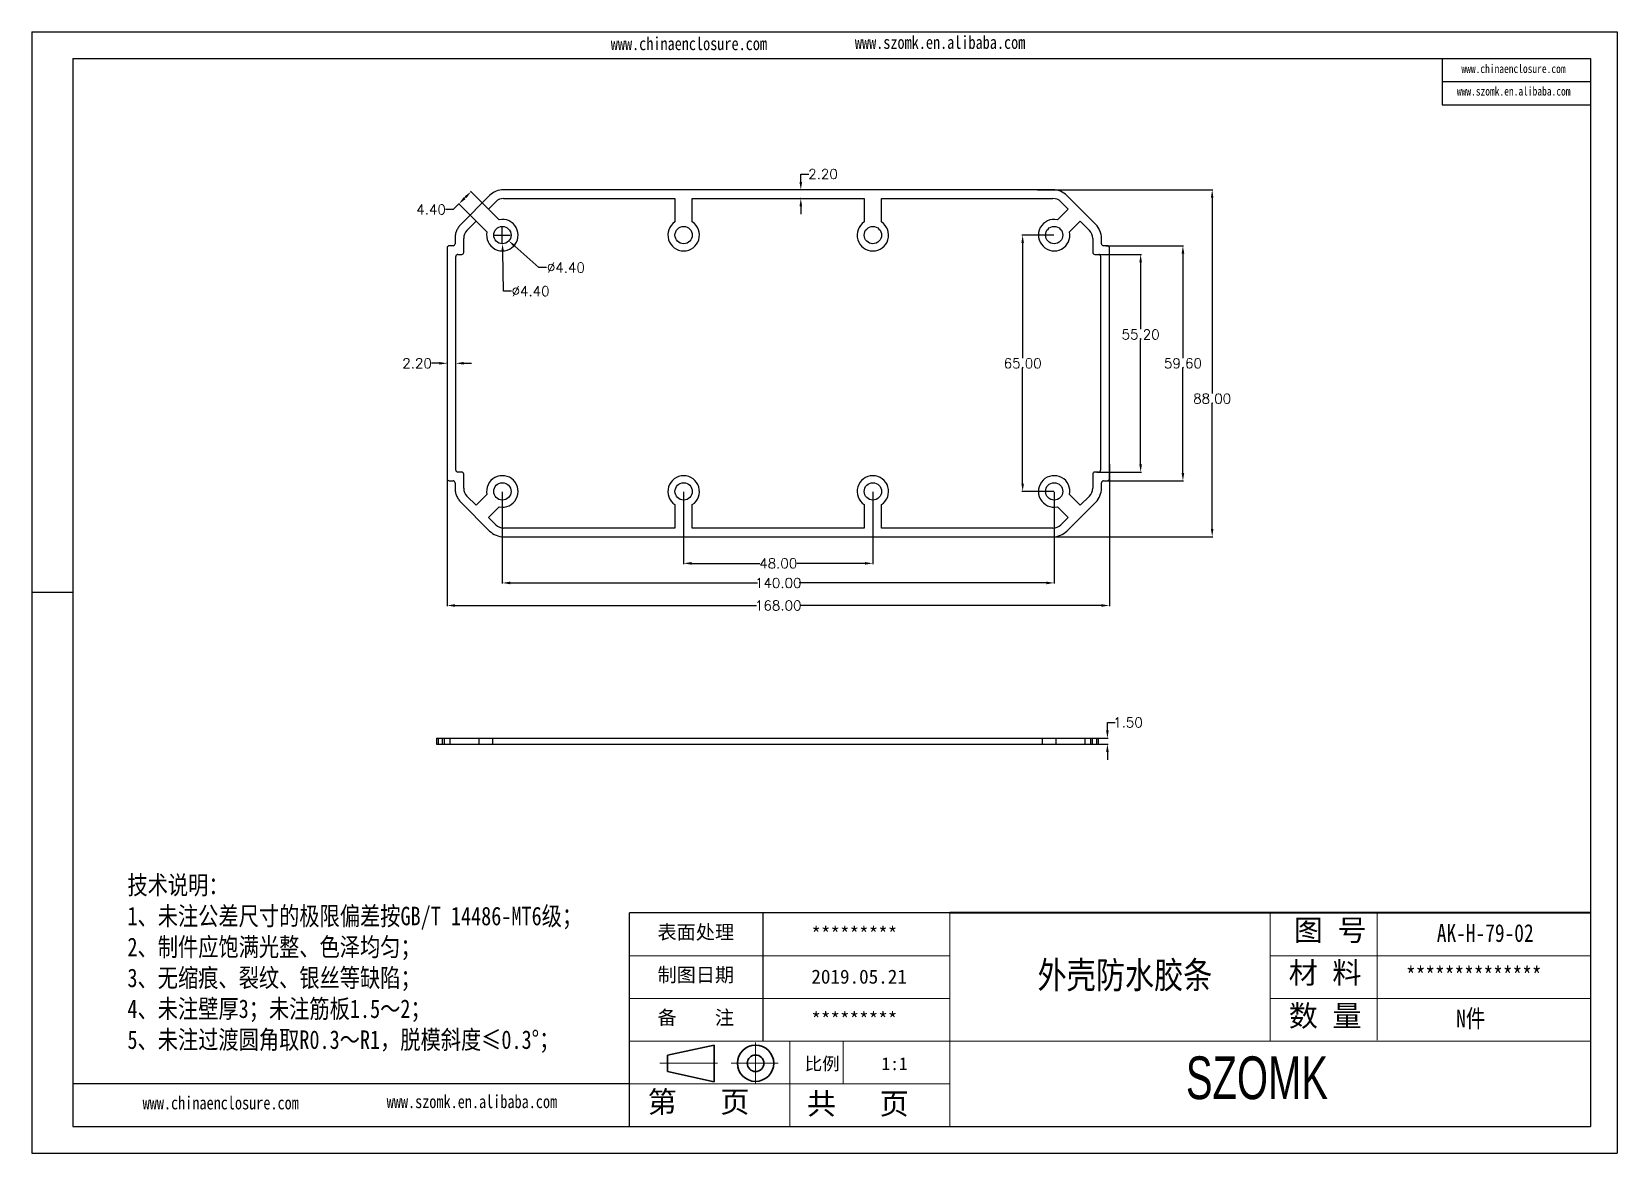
# Model space of a CAD drawing. Header units: inches. Extents: x 1153 to 4131, y 573 to 1071.
# Drawn here: x 2531.9 to 2934.2, y 573 to 857.4 of the extents above; entities that cross this region are included whole.
import ezdxf

# ---------------------------------------------------------------- set-up
doc = ezdxf.new("R2010")
doc.units = ezdxf.units.IN
doc.linetypes.add('CENTER2', pattern=[28.575, 19.05, -3.175, 3.175, -3.175])
doc.layers.add('文字', color=81, linetype='Continuous')
for name, color, linetype, lineweight in [('粗实线', 7, 'Continuous', 30), ('细实线', 3, 'Continuous', 9), ('细点划线', 2, 'CENTER2', 9)]:
    doc.layers.add(name, color=color, linetype=linetype, lineweight=lineweight)
doc.styles.get("Standard").update_dxf_attribs({"font": 'txt', "bigfont": 'gbcbig.shx'})
doc.styles.add('宋体', font='', dxfattribs={"width": 0.8, "height": 3.5})
doc.styles.add('长仿宋', font='', dxfattribs={"width": 0.7, "height": 4})
doc.styles.get('宋体').set_extended_font_data('SimSun')
doc.styles.get('长仿宋').set_extended_font_data('SimSun')
doc.dimstyles.new('2.5', dxfattribs={"dimtxt": 2.5, "dimasz": 2, "dimexe": 0.18, "dimexo": 0.0625, "dimgap": 0.09, "dimtad": 0, "dimtih": 1, "dimtoh": 1, "dimzin": 0, "dimdsep": 46, "dimtxsty": 'Standard', "dimcen": 2, "dimadec": 0, "dimazin": 0, "dimtfac": 1, "dimtofl": 0, "dimtmove": 0, "dimatfit": 3, "dimfxl": 1, "dimtolj": 1, "dimtzin": 0, "dimarcsym": 0})

# ---------------------------------------------------------------- blocks, each defined once
blk = doc.blocks.new('*D339')
at = {"color": 0, "lineweight": -2}
for p, q in [((2637.31, 747.75), (2637.31, 711.7)), ((2805.31, 747.75), (2805.31, 711.7)), ((2639.31, 711.88), (2715.81, 711.88)), ((2803.31, 711.88), (2726.82, 711.88))]:
    blk.add_line(p, q, dxfattribs=at)
at = {"color": 0}
for points in [[(2639.31, 712.21), (2639.31, 711.54), (2637.31, 711.88)], [(2803.31, 712.21), (2803.31, 711.54), (2805.31, 711.88)]]:
    blk.add_solid(points, dxfattribs=at)
at = {"layer": 'Defpoints', "color": 0}
for p in [(2637.31, 747.82), (2805.31, 747.82), (2805.31, 711.88)]:
    blk.add_point(p, dxfattribs=at)
at = {"color": 0, "insert": (2721.31, 711.88), "char_height": 2.5, "attachment_point": 5}
blk.add_mtext('\\A1;168.00', dxfattribs=at)
blk = doc.blocks.new('*D340')
at = {"color": 0, "lineweight": -2}
for p, q in [((2787.06, 817.3), (2831.58, 817.3)), ((2831.4, 815.3), (2831.4, 765.68)), ((2831.4, 731.3), (2831.4, 763)), ((2783.79, 729.3), (2831.58, 729.3))]:
    blk.add_line(p, q, dxfattribs=at)
at = {"color": 0}
for points in [[(2831.07, 815.3), (2831.73, 815.3), (2831.4, 817.3)], [(2831.07, 731.3), (2831.73, 731.3), (2831.4, 729.3)]]:
    blk.add_solid(points, dxfattribs=at)
at = {"layer": 'Defpoints', "color": 0}
for p in [(2787, 817.3), (2831.4, 817.3), (2783.73, 729.3)]:
    blk.add_point(p, dxfattribs=at)
at = {"color": 0, "insert": (2831.4, 764.34), "char_height": 2.5, "attachment_point": 5}
blk.add_mtext('\\A1;88.00', dxfattribs=at)
blk = doc.blocks.new('*D341')
at = {"color": 0, "lineweight": -2}
for p, q in [((2804.38, 803.1), (2824.16, 803.1)), ((2823.98, 801.1), (2823.98, 774.64)), ((2823.98, 745.5), (2823.98, 771.96)), ((2804.38, 743.5), (2824.16, 743.5))]:
    blk.add_line(p, q, dxfattribs=at)
at = {"color": 0}
for points in [[(2823.65, 801.1), (2824.32, 801.1), (2823.98, 803.1)], [(2823.65, 745.5), (2824.32, 745.5), (2823.98, 743.5)]]:
    blk.add_solid(points, dxfattribs=at)
at = {"layer": 'Defpoints', "color": 0}
for p in [(2804.31, 803.1), (2823.98, 803.1), (2804.31, 743.5)]:
    blk.add_point(p, dxfattribs=at)
at = {"color": 0, "insert": (2823.98, 773.3), "char_height": 2.5, "attachment_point": 5}
blk.add_mtext('\\A1;59.60', dxfattribs=at)
blk = doc.blocks.new('*D342')
at = {"color": 0, "lineweight": -2}
for p, q in [((2802.18, 800.9), (2813.43, 800.9)), ((2813.25, 798.9), (2813.25, 781.95)), ((2813.25, 747.7), (2813.25, 779.27)), ((2802.18, 745.7), (2813.43, 745.7))]:
    blk.add_line(p, q, dxfattribs=at)
at = {"color": 0}
for points in [[(2812.92, 798.9), (2813.59, 798.9), (2813.25, 800.9)], [(2812.92, 747.7), (2813.59, 747.7), (2813.25, 745.7)]]:
    blk.add_solid(points, dxfattribs=at)
at = {"layer": 'Defpoints', "color": 0}
for p in [(2802.11, 800.9), (2802.11, 745.7), (2813.25, 745.7)]:
    blk.add_point(p, dxfattribs=at)
at = {"color": 0, "insert": (2813.25, 780.61), "char_height": 2.5, "attachment_point": 5}
blk.add_mtext('\\A1;55.20', dxfattribs=at)
blk = doc.blocks.new('*D343')
at = {"color": 0, "lineweight": -2}
for p, q in [((2651.31, 740.74), (2651.31, 717.42)), ((2791.31, 740.74), (2791.31, 717.42)), ((2653.31, 717.6), (2716.02, 717.6)), ((2789.31, 717.6), (2726.61, 717.6))]:
    blk.add_line(p, q, dxfattribs=at)
at = {"color": 0}
for points in [[(2653.31, 717.93), (2653.31, 717.26), (2651.31, 717.6)], [(2789.31, 717.93), (2789.31, 717.26), (2791.31, 717.6)]]:
    blk.add_solid(points, dxfattribs=at)
at = {"layer": 'Defpoints', "color": 0}
for p in [(2651.31, 740.8), (2791.31, 740.8), (2791.31, 717.6)]:
    blk.add_point(p, dxfattribs=at)
at = {"color": 0, "insert": (2721.31, 717.6), "char_height": 2.5, "attachment_point": 5}
blk.add_mtext('\\A1;140.00', dxfattribs=at)
blk = doc.blocks.new('*D344')
at = {"color": 0, "lineweight": -2}
for p, q in [((2697.31, 740.74), (2697.31, 722.38)), ((2745.31, 740.74), (2745.31, 722.38)), ((2699.31, 722.56), (2716.64, 722.56)), ((2743.31, 722.56), (2725.99, 722.56))]:
    blk.add_line(p, q, dxfattribs=at)
at = {"color": 0}
for points in [[(2699.31, 722.9), (2699.31, 722.23), (2697.31, 722.56)], [(2743.31, 722.9), (2743.31, 722.23), (2745.31, 722.56)]]:
    blk.add_solid(points, dxfattribs=at)
at = {"layer": 'Defpoints', "color": 0}
for p in [(2697.31, 740.8), (2745.31, 740.8), (2745.31, 722.56)]:
    blk.add_point(p, dxfattribs=at)
at = {"color": 0, "insert": (2721.31, 722.56), "char_height": 2.5, "attachment_point": 5}
blk.add_mtext('\\A1;48.00', dxfattribs=at)
blk = doc.blocks.new('*D345')
at = {"color": 0, "lineweight": -2}
for p, q in [((2791.25, 805.8), (2783.14, 805.8)), ((2783.32, 803.8), (2783.32, 774.64)), ((2783.32, 742.8), (2783.32, 771.96)), ((2791.25, 740.8), (2783.14, 740.8))]:
    blk.add_line(p, q, dxfattribs=at)
at = {"color": 0}
for points in [[(2782.99, 803.8), (2783.65, 803.8), (2783.32, 805.8)], [(2782.99, 742.8), (2783.65, 742.8), (2783.32, 740.8)]]:
    blk.add_solid(points, dxfattribs=at)
at = {"layer": 'Defpoints', "color": 0}
for p in [(2791.31, 805.8), (2783.32, 740.8), (2791.31, 740.8)]:
    blk.add_point(p, dxfattribs=at)
at = {"color": 0, "insert": (2783.32, 773.3), "char_height": 2.5, "attachment_point": 5}
blk.add_mtext('\\A1;65.00', dxfattribs=at)
blk = doc.blocks.new('*D346')
at = {"color": 0, "lineweight": -2}
for p, q in [((2649.31, 805.8), (2653.31, 805.8)), ((2651.31, 803.8), (2651.31, 807.8)), ((2660.55, 797.58), (2654.45, 803.01)), ((2662.55, 797.58), (2660.55, 797.58))]:
    blk.add_line(p, q, dxfattribs=at)
at = {"color": 0}
blk.add_solid([(2654.67, 803.26), (2654.23, 802.76), (2652.96, 804.34)], dxfattribs=at)
at = {"layer": 'Defpoints', "color": 0}
for p in [(2649.67, 807.26), (2652.96, 804.34)]:
    blk.add_point(p, dxfattribs=at)
at = {"color": 0, "insert": (2667.43, 797.58), "char_height": 2.5, "attachment_point": 5}
blk.add_mtext('\\A1;∅4.40', dxfattribs=at)
blk = doc.blocks.new('*D347')
at = {"color": 0, "lineweight": -2}
for p, q in [((2649.31, 805.8), (2653.31, 805.8)), ((2651.31, 803.8), (2651.31, 807.8)), ((2651.6, 791.59), (2651.4, 801.6)), ((2653.6, 791.59), (2651.6, 791.59))]:
    blk.add_line(p, q, dxfattribs=at)
at = {"color": 0}
blk.add_solid([(2651.73, 801.61), (2651.06, 801.6), (2651.36, 803.6)], dxfattribs=at)
at = {"layer": 'Defpoints', "color": 0}
for p in [(2651.27, 808), (2651.36, 803.6)]:
    blk.add_point(p, dxfattribs=at)
at = {"color": 0, "insert": (2658.48, 791.59), "char_height": 2.5, "attachment_point": 5}
blk.add_mtext('\\A1;∅4.40', dxfattribs=at)
blk = doc.blocks.new('*D348')
at = {"color": 0, "lineweight": -2}
for p, q in [((2647.75, 812.47), (2643.26, 816.97)), ((2640.28, 813.73), (2638.86, 812.31)), ((2644.64, 809.36), (2640.15, 813.86)), ((2641.97, 815.43), (2641.69, 815.14)), ((2638.86, 812.31), (2636.86, 812.31))]:
    blk.add_line(p, q, dxfattribs=at)
at = {"color": 0}
for points in [[(2641.74, 815.66), (2642.21, 815.19), (2643.39, 816.84)], [(2641.45, 815.38), (2641.93, 814.91), (2640.28, 813.73)]]:
    blk.add_solid(points, dxfattribs=at)
at = {"layer": 'Defpoints', "color": 0}
for p in [(2640.28, 813.73), (2644.68, 809.32), (2647.8, 812.43)]:
    blk.add_point(p, dxfattribs=at)
at = {"color": 0, "insert": (2633.23, 812.31), "char_height": 2.5, "attachment_point": 5}
blk.add_mtext('\\A1;4.40', dxfattribs=at)
blk = doc.blocks.new('*D349')
at = {"color": 0, "lineweight": -2}
for p, q in [((2635.31, 773.3), (2633.31, 773.3)), ((2637.31, 773.36), (2637.31, 773.48)), ((2639.51, 773.36), (2639.51, 773.48)), ((2641.51, 773.3), (2643.51, 773.3))]:
    blk.add_line(p, q, dxfattribs=at)
at = {"color": 0}
for points in [[(2635.31, 773.64), (2635.31, 772.97), (2637.31, 773.3)], [(2641.51, 773.64), (2641.51, 772.97), (2639.51, 773.3)]]:
    blk.add_solid(points, dxfattribs=at)
at = {"layer": 'Defpoints', "color": 0}
for p in [(2637.31, 773.3), (2637.31, 773.3), (2639.51, 773.3)]:
    blk.add_point(p, dxfattribs=at)
at = {"color": 0, "insert": (2629.68, 773.3), "char_height": 2.5, "attachment_point": 5}
blk.add_mtext('\\A1;2.20', dxfattribs=at)
blk = doc.blocks.new('*D350')
at = {"color": 0, "lineweight": -2}
for p, q in [((2727.04, 819.3), (2727.04, 821.3)), ((2727.04, 821.3), (2729.04, 821.3)), ((2726.98, 817.3), (2726.86, 817.3)), ((2726.98, 815.1), (2726.86, 815.1)), ((2727.04, 813.1), (2727.04, 811.1))]:
    blk.add_line(p, q, dxfattribs=at)
at = {"color": 0}
for points in [[(2726.7, 819.3), (2727.37, 819.3), (2727.04, 817.3)], [(2726.7, 813.1), (2727.37, 813.1), (2727.04, 815.1)]]:
    blk.add_solid(points, dxfattribs=at)
at = {"layer": 'Defpoints', "color": 0}
for p in [(2727.04, 817.3), (2727.04, 817.3), (2727.04, 815.1)]:
    blk.add_point(p, dxfattribs=at)
at = {"color": 0, "insert": (2732.67, 821.3), "char_height": 2.5, "attachment_point": 5}
blk.add_mtext('\\A1;2.20', dxfattribs=at)
blk = doc.blocks.new('*D351')
at = {"color": 0, "lineweight": -2}
for p, q in [((2804.83, 680.22), (2804.83, 682.22)), ((2804.83, 682.22), (2806.83, 682.22)), ((2802.64, 678.22), (2805.01, 678.22)), ((2802.64, 676.72), (2805.01, 676.72)), ((2804.83, 674.72), (2804.83, 672.72))]:
    blk.add_line(p, q, dxfattribs=at)
at = {"color": 0}
for points in [[(2804.49, 680.22), (2805.16, 680.22), (2804.83, 678.22)], [(2804.49, 674.72), (2805.16, 674.72), (2804.83, 676.72)]]:
    blk.add_solid(points, dxfattribs=at)
at = {"layer": 'Defpoints', "color": 0}
for p in [(2802.57, 678.22), (2802.57, 676.72), (2804.83, 678.22)]:
    blk.add_point(p, dxfattribs=at)
at = {"color": 0, "insert": (2810.04, 682.22), "char_height": 2.5, "attachment_point": 5}
blk.add_mtext('\\A1;1.50', dxfattribs=at)

msp = doc.modelspace()

# ---------------------------------------------------------------- linework, layer by layer
for p, q in [((2531.911, 857.39), (2934.18, 857.39)), ((2531.911, 857.39), (2531.911, 572.957)), ((2934.18, 857.39), (2934.18, 572.957)), ((2542.32, 850.617), (2927.408, 850.617)), ((2542.32, 850.617), (2542.32, 579.729)), ((2889.785, 850.617), (2889.785, 838.86)), ((2927.408, 850.617), (2927.408, 579.729)), ((2889.785, 844.739), (2927.408, 844.739)), ((2889.785, 838.86), (2927.408, 838.86)), ((2542.32, 715.173), (2531.911, 715.173)), ((2531.911, 704.639), (2531.911, 572.957)), ((2764.875, 633.907), (2683.608, 633.907)), ((2683.608, 579.729), (2683.608, 633.907)), ((2717.469, 601.4), (2717.469, 633.907)), ((2683.608, 590.564), (2542.32, 590.564)), ((2542.32, 579.729), (2927.408, 579.729)), ((2531.911, 572.957), (2934.18, 572.957)), ((2531.911, 572.957), (2718.147, 572.957))]:
    msp.add_line(p, q)
at = {"color": 7, "linetype": 'Continuous'}
for p, q in [((2791, 817.302), (2651.627, 817.302)), ((2648.092, 815.837), (2640.778, 808.524)), ((2647.796, 812.431), (2649.647, 814.282)), ((2651.627, 815.102), (2695.113, 815.102)), ((2695.113, 815.102), (2695.113, 809.143)), ((2699.513, 809.143), (2699.513, 815.102)), ((2699.513, 815.102), (2743.113, 815.102)), ((2743.113, 815.102), (2743.113, 809.143)), ((2747.513, 809.143), (2747.513, 815.102)), ((2747.513, 815.102), (2791, 815.102)), ((2792.98, 814.282), (2794.831, 812.431)), ((2801.849, 808.524), (2794.535, 815.837)), ((2642.334, 806.968), (2644.685, 809.319)), ((2644.685, 809.319), (2647.396, 806.608)), ((2650.507, 809.72), (2647.796, 812.431)), ((2794.831, 812.431), (2792.12, 809.72)), ((2795.23, 806.608), (2797.942, 809.319)), ((2797.942, 809.319), (2800.293, 806.968)), ((2639.313, 804.988), (2639.313, 803.602)), ((2641.513, 801.402), (2641.513, 804.988)), ((2801.113, 804.988), (2801.113, 801.402)), ((2803.313, 803.602), (2803.313, 804.988)), ((2637.313, 802.602), (2637.313, 744.002)), ((2638.813, 803.102), (2637.813, 803.102)), ((2640.013, 800.902), (2641.013, 800.902)), ((2801.613, 800.902), (2802.613, 800.902)), ((2804.813, 803.102), (2803.813, 803.102)), ((2805.313, 744.002), (2805.313, 802.602)), ((2639.513, 746.202), (2639.513, 800.402)), ((2803.105, 800.42), (2803.096, 746.22)), ((2641.013, 745.702), (2640.013, 745.702)), ((2641.513, 741.616), (2641.513, 745.202)), ((2801.113, 745.202), (2801.113, 741.616)), ((2802.589, 745.702), (2801.613, 745.702)), ((2637.813, 743.502), (2638.813, 743.502)), ((2639.313, 743.002), (2639.313, 741.616)), ((2803.313, 741.616), (2803.313, 743.002)), ((2803.813, 743.502), (2804.813, 743.502)), ((2640.778, 738.08), (2648.092, 730.766)), ((2644.685, 737.284), (2642.334, 739.636)), ((2647.396, 739.995), (2644.685, 737.284)), ((2647.796, 734.173), (2650.507, 736.884)), ((2695.113, 737.461), (2695.113, 731.502)), ((2699.513, 731.502), (2699.513, 737.461)), ((2743.113, 737.461), (2743.113, 731.502)), ((2747.513, 731.502), (2747.513, 737.461)), ((2792.12, 736.884), (2794.831, 734.173)), ((2794.535, 730.766), (2801.849, 738.08)), ((2797.942, 737.284), (2795.231, 739.995)), ((2800.293, 739.636), (2797.942, 737.284)), ((2649.647, 732.322), (2647.796, 734.173)), ((2794.831, 734.173), (2792.98, 732.322)), ((2695.113, 731.502), (2651.627, 731.502)), ((2651.627, 729.302), (2791, 729.302)), ((2743.113, 731.502), (2699.513, 731.502)), ((2791, 731.502), (2747.513, 731.502)), ((2634.574, 678.219), (2634.574, 676.719)), ((2634.574, 678.219), (2802.574, 678.219)), ((2634.574, 676.719), (2802.574, 676.719)), ((2635.074, 676.719), (2635.074, 678.219)), ((2636.074, 678.219), (2636.074, 676.719)), ((2636.574, 678.219), (2636.574, 676.719)), ((2638.039, 676.719), (2638.039, 678.219)), ((2645.352, 678.219), (2645.352, 676.719)), ((2648.888, 676.719), (2648.888, 678.219)), ((2788.261, 678.219), (2788.261, 676.719)), ((2791.796, 676.719), (2791.796, 678.219)), ((2799.11, 678.219), (2799.11, 676.719)), ((2800.574, 676.719), (2800.574, 678.219)), ((2801.074, 676.719), (2801.074, 678.219)), ((2802.074, 678.219), (2802.074, 676.719)), ((2802.574, 676.719), (2802.574, 678.219))]:
    msp.add_line(p, q, dxfattribs=at)
for centre in [(2651.313, 805.802), (2697.313, 805.802), (2745.313, 805.802), (2791.313, 805.802), (2651.313, 740.802), (2697.313, 740.802), (2745.313, 740.802), (2791.313, 740.802)]:
    msp.add_circle(centre, 2.2, dxfattribs=at)
for centre, radius, start, end in [((2651.627, 812.302), 5, 90, 135), ((2791, 812.302), 5, 45, 90), ((2651.627, 812.302), 2.8, 90, 135), ((2791, 812.302), 2.8, 45, 90), ((2651.313, 805.802), 4, 168.37673, 101.63299), ((2697.313, 805.802), 4, 123.36701, 56.63299), ((2745.313, 805.802), 4, 123.36701, 56.63299), ((2791.313, 805.802), 4, 78.36701, 11.62327), ((2644.313, 804.988), 2.8, 135, 180), ((2798.313, 804.988), 2.8, 0, 45), ((2798.313, 804.988), 5, 0, 45), ((2637.813, 802.602), 0.5, 90, 180), ((2638.813, 803.602), 0.5, 270, 0), ((2640.013, 800.402), 0.5, 90, 180), ((2641.013, 801.402), 0.5, 270, 0), ((2801.613, 801.402), 0.5, 180, 270), ((2802.613, 800.402), 0.5, 359.97465, 90), ((2803.813, 803.602), 0.5, 180, 270), ((2804.813, 802.602), 0.5, 0, 90), ((2640.013, 746.202), 0.5, 180, 270), ((2641.013, 745.202), 0.5, 0, 90), ((2651.313, 740.802), 4, 258.36701, 191.63299), ((2697.313, 740.802), 4, 303.36701, 236.63299), ((2745.313, 740.802), 4, 303.36701, 236.63299), ((2791.313, 740.802), 4, 348.36701, 281.63299), ((2801.613, 745.202), 0.5, 90, 180), ((2802.589, 746.202), 0.5, 270, 359.97465), ((2637.813, 744.002), 0.5, 180, 270), ((2638.813, 743.002), 0.5, 0, 90), ((2644.313, 741.616), 2.8, 180, 225), ((2798.313, 741.616), 2.8, 315, 0), ((2798.313, 741.616), 5, 315, 0), ((2803.813, 743.002), 0.5, 90, 180), ((2804.813, 744.002), 0.5, 270, 0), ((2651.627, 734.302), 2.8, 225, 270), ((2791, 734.302), 2.8, 270, 315), ((2651.627, 734.302), 5, 225, 270), ((2791, 734.302), 5, 270, 315)]:
    msp.add_arc(centre, radius, start, end, dxfattribs=at)
for points in [[(2640.778, 808.524), (2640.546, 808.292), (2640.128, 807.78), (2639.667, 806.913), (2639.38, 805.974), (2639.313, 805.316), (2639.313, 804.988)], [(2639.313, 741.616), (2639.313, 741.288), (2639.38, 740.63), (2639.667, 739.691), (2640.128, 738.824), (2640.546, 738.312), (2640.778, 738.08)]]:
    msp.add_open_spline(points, degree=3, dxfattribs=at)
at = {"layer": '粗实线', "color": 7, "lineweight": 40}
msp.add_line((2927.408, 633.907), (2764.875, 633.907), dxfattribs=at)
at = {"layer": '粗实线', "color": 7}
for p, q in [((2705.023, 600.386), (2693.184, 597.877)), ((2705.023, 600.386), (2705.023, 591.108)), ((2693.184, 597.877), (2693.184, 593.69)), ((2693.184, 593.69), (2705.023, 591.108))]:
    msp.add_line(p, q, dxfattribs=at)
for radius in [4.603, 2.094]:
    msp.add_circle((2715.561, 595.783), radius, dxfattribs=at)
at = {"layer": '细实线', "color": 7}
for p, q in [((2764.875, 633.907), (2764.875, 579.729)), ((2846.142, 633.907), (2846.142, 601.4)), ((2873.23, 633.907), (2873.23, 601.628)), ((2764.875, 623.071), (2683.608, 623.071)), ((2927.408, 623.071), (2846.142, 623.071)), ((2764.875, 612.236), (2683.608, 612.236)), ((2927.408, 612.236), (2846.142, 612.236)), ((2927.408, 601.4), (2683.608, 601.4)), ((2724.242, 601.4), (2724.242, 579.729)), ((2737.786, 601.4), (2737.786, 590.564)), ((2764.875, 590.564), (2683.608, 590.564))]:
    msp.add_line(p, q, dxfattribs=at)
at = {"layer": '细点划线', "color": 7}
for p, q in [((2715.561, 601.082), (2715.561, 590.564)), ((2691.296, 595.783), (2705.93, 595.783)), ((2709.405, 595.783), (2721.301, 595.783))]:
    msp.add_line(p, q, dxfattribs=at)

# ---------------------------------------------------------------- texts
at = {"char_height": 3.56345, "width": 2025.28795, "attachment_point": 1}
for s, insert in [('{\\fSimHei|b0|i0|c134|p49;表面处理}', (2690.675, 630.832)), ('{\\fSimHei|b0|i0|c134|p49;*********}', (2729.704, 630.373)), ('{\\fSimHei|b0|i0|c134|p49;制图日期}', (2690.675, 619.996)), ('{\\fSimHei|b0|i0|c134|p49;2019.\\fSimHei|b0|i0|c0|p49;0\\fSimHei|b0|i0|c134|p49;5.21}', (2729.704, 619.538)), ('{\\fSimHei|b0|i0|c134|p49;备    注}', (2690.675, 609.16)), ('{\\fSimHei|b0|i0|c134|p49;*********}', (2729.704, 608.702))]:
    msp.add_mtext(s, dxfattribs=dict(at, insert=insert))
at = {"layer": '文字', "color": 0, "attachment_point": 1, "style": '宋体'}
for s, insert, char_height, width in [('www.chinaenclosure.com', (2678.823, 856.024), 3.31086, 58.16862), ('www.szomk.en.alibaba.com', (2740.751, 856.352), 3.31086, 58.16862), ('www.chinaenclosure.com', (2894.632, 849.128), 2.20724, 38.77908), ('www.szomk.en.alibaba.com', (2893.478, 843.412), 2.20724, 38.77908), ('{\\H1.111x;技术说明：\\P1、未注公差尺寸的极限偏差按GB/T 14486-MT6级；\\P2、制件应饱满光整、色泽均匀；\\P3、无缩痕、裂纹、银丝等缺陷；\\P4、未注壁厚3；未注筋板1.5～2；\\P5、未注过渡圆角取R0.3～R1，脱模斜度≤0.3%%D；}', (2556.198, 643.321), 4.23263, 180.73341), ('{\\H1.111x;AK-H-79-02}', (2888.391, 631.076), 4.06333, 46.97662), ('外壳防水胶条', (2787.095, 621.551), 6.7722, 86.58029), ('{\\H1.111x;**************}', (2880.575, 620.241), 4.06333, 46.97662), ('{\\H1.111x;N件}', (2893.306, 609.405), 4.06333, 46.97662), ('www.chinaenclosure.com', (2560.047, 587.394), 3.31086, 58.16862), ('www.szomk.en.alibaba.com', (2621.974, 587.721), 3.31086, 58.16862)]:
    msp.add_mtext(s, dxfattribs=dict(at, insert=insert, char_height=char_height, width=width))
at = {"layer": '粗实线', "insert": (2824.734, 597.52), "char_height": 10.83554, "width": 121.50984, "attachment_point": 1, "style": '长仿宋'}
msp.add_mtext('{\\fSTXinwei|b0|i0|c134|p2;SZOMK}', dxfattribs=at)
at = {"layer": '细实线', "color": 7, "attachment_point": 1}
for s, insert, char_height, width in [('{\\fSimSun|b0|i0|c134|p54;图 号}', (2852.099, 632.262), 5.41777, 27.08885), ('{\\fSimSun|b0|i0|c134|p54;材 料   }', (2850.815, 621.426), 5.41777, 27.08885), ('{\\fSimSun|b0|i0|c134|p54;数 量}', (2850.841, 610.537), 5.41777, 24.47817), ('{\\fSimSun|b0|i0|c134|p54;比例}', (2728.034, 597.296), 3.25066, 14.26939), ('{\\fSimSun|b0|i0|c134|p54;1:1}', (2747.504, 597.296), 3.25066, 14.26939), ('{\\fSimSun|b0|i0|c134|p54;第   页}', (2688.167, 588.702), 5.41777, 40.63327), ('{\\fSimSun|b0|i0|c134|p54; 共   页}', (2724.905, 588.242), 5.41777, 40.63327)]:
    msp.add_mtext(s, dxfattribs=dict(at, insert=insert, char_height=char_height, width=width))

# ---------------------------------------------------------------- dimensions: what is measured, and where the dimension line sits
for p1, p2, distance, picture, middle in [((2727.038, 815.102), (2727.038, 817.302), 0, '*D350', (2732.67, 821.302)), ((2647.796, 812.431), (2644.685, 809.319), -6.235, '*D348', (2633.23, 812.314)), ((2639.513, 773.302), (2637.313, 773.302), 0, '*D349', (2629.682, 773.302)), ((2802.574, 676.719), (2802.574, 678.219), -2.253, '*D351', (2810.042, 682.219))]:
    dim = msp.add_aligned_dim(p1=p1, p2=p2, distance=distance, dimstyle='2.5')
    dim.commit()
    dim.dimension.update_dxf_attribs({"geometry": picture, "text_midpoint": middle})
for base, p1, p2, picture, middle in [((2831.401, 817.302), (2783.732, 729.302), (2786.999, 817.302), '*D340', (2831.401, 764.339)), ((2783.319, 740.802), (2791.313, 805.802), (2791.313, 740.802), '*D345', (2783.319, 773.302)), ((2813.253, 745.702), (2802.113, 800.902), (2802.113, 745.702), '*D342', (2813.253, 780.612))]:
    dim = msp.add_linear_dim(base=base, p1=p1, p2=p2, angle=90, dimstyle='2.5')
    dim.commit()
    dim.dimension.update_dxf_attribs({"geometry": picture, "text_midpoint": middle, "dimtype": 160})
for p1, p2, picture, middle in [((2651.269, 808.001), (2651.358, 803.602), '*D347', (2658.481, 791.589)), ((2649.67, 807.265), (2652.957, 804.339), '*D346', (2667.432, 797.577))]:
    dim = msp.add_diameter_dim_2p(p1=p1, p2=p2, dimstyle='2.5')
    dim.commit()
    dim.dimension.update_dxf_attribs({"geometry": picture, "text_midpoint": middle, "dimtype": 163})
dim = msp.add_linear_dim(base=(2823.984, 803.102), p1=(2804.313, 743.502), p2=(2804.313, 803.102), angle=90, dimstyle='2.5')
dim.commit()
dim.dimension.update_dxf_attribs({"geometry": '*D341', "text_midpoint": (2823.984, 773.302)})
for base, p1, p2, picture, middle in [((2805.313, 711.877), (2637.313, 747.817), (2805.313, 747.817), '*D339', (2721.313, 711.877)), ((2791.313, 717.598), (2651.313, 740.802), (2791.313, 740.802), '*D343', (2721.313, 717.598)), ((2745.313, 722.563), (2697.313, 740.802), (2745.313, 740.802), '*D344', (2721.313, 722.563))]:
    dim = msp.add_linear_dim(base=base, p1=p1, p2=p2, dimstyle='2.5')
    dim.commit()
    dim.dimension.update_dxf_attribs({"geometry": picture, "text_midpoint": middle})

doc.saveas('drawing.dxf')
